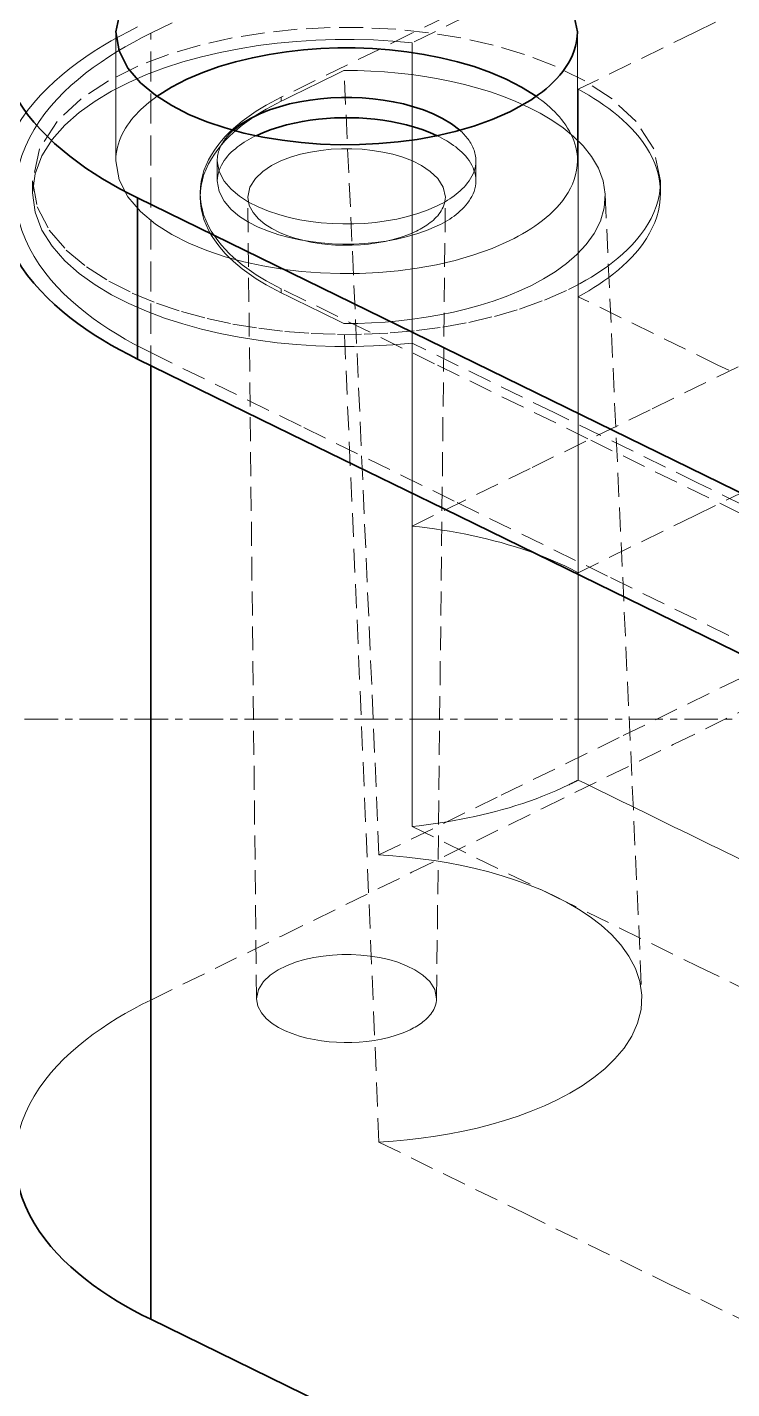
# Model space of a CAD drawing. Header units: millimetres. Extents: x 10 to 410, y 10 to 287.
# Drawn here: x 231.3 to 246.04, y 209 to 237.47 of the extents above; entities that cross this region are included whole.
import ezdxf

# ---------------------------------------------------------------- set-up
doc = ezdxf.new("R2010")
doc.units = ezdxf.units.MM
doc.linetypes.add('CENTER', pattern=[1.15, 0.7, -0.15, 0.15, -0.15])
doc.linetypes.add('DASHED', pattern=[0.75, 0.5, -0.25])
for name, color, linetype, lineweight in [('CENTER', 4, 'CENTER', 13), ('HIDDEN', 8, 'DASHED', 18), ('VISIBLE', 7, 'CONTINUOUS', 35)]:
    doc.layers.add(name, color=color, linetype=linetype, lineweight=lineweight)

msp = doc.modelspace()

# ---------------------------------------------------------------- linework, layer by layer
at = {"layer": 'CENTER'}
msp.add_line((214, 223), (404, 223), dxfattribs=at)
at = {"layer": 'HIDDEN'}
for points in [[(233.887, 237.343), (236.619, 238.679), (239.35, 240.014), (242.082, 241.35), (244.814, 242.685), (247.545, 244.021), (250.277, 245.357), (253.009, 246.692), (255.74, 248.028), (258.472, 249.363), (261.204, 250.699), (263.935, 252.034), (266.667, 253.37), (269.399, 254.706), (272.13, 256.041), (274.862, 257.377), (277.594, 258.712), (280.325, 260.048), (283.057, 261.383), (285.789, 262.719), (288.52, 264.055), (291.252, 265.39), (293.984, 266.726), (296.715, 268.061)], [(299.447, 266.725), (296.715, 265.39), (293.983, 264.054), (291.251, 262.719), (288.52, 261.383), (285.788, 260.048), (283.056, 258.712), (280.325, 257.376), (277.593, 256.041), (274.861, 254.705), (272.13, 253.37), (269.398, 252.034), (266.666, 250.699), (263.935, 249.363), (261.203, 248.027), (258.471, 246.692), (255.74, 245.356), (253.008, 244.021), (250.276, 242.685), (247.545, 241.35), (244.813, 240.014), (242.081, 238.678), (239.35, 237.343), (236.618, 236.007)], [(297.121, 265.388), (294.609, 264.16), (292.098, 262.932), (289.586, 261.704), (287.074, 260.476), (284.563, 259.248), (282.051, 258.02), (279.539, 256.792), (277.028, 255.564), (274.516, 254.336), (272.005, 253.108), (269.493, 251.88), (266.981, 250.652), (264.47, 249.424), (261.958, 248.196), (259.446, 246.968), (256.935, 245.74), (254.423, 244.512), (251.911, 243.284), (249.4, 242.056), (246.888, 240.828), (244.377, 239.6), (241.865, 238.372), (239.353, 237.144)], [(299.109, 263.689), (296.662, 262.493), (294.215, 261.296), (291.768, 260.1), (289.321, 258.903), (286.874, 257.707), (284.427, 256.511), (281.98, 255.314), (279.533, 254.118), (277.086, 252.921), (274.639, 251.725), (272.192, 250.529), (269.745, 249.332), (267.298, 248.136), (264.851, 246.939), (262.404, 245.743), (259.957, 244.547), (257.51, 243.35), (255.063, 242.154), (252.616, 240.957), (250.169, 239.761), (247.722, 238.565), (245.275, 237.368), (242.828, 236.172)], [(239.353, 227.036), (241.865, 228.264), (244.377, 229.492), (246.888, 230.72), (249.4, 231.948), (251.911, 233.176), (254.423, 234.404), (256.935, 235.632), (259.446, 236.86), (261.958, 238.088), (264.47, 239.316), (266.981, 240.544), (269.493, 241.772), (272.005, 243), (274.516, 244.228), (277.028, 245.456), (279.539, 246.684), (282.051, 247.912), (284.563, 249.14), (287.074, 250.368), (289.586, 251.596), (292.098, 252.824), (294.609, 254.052), (297.121, 255.28)], [(299.109, 253.581), (296.662, 252.384), (294.215, 251.188), (291.768, 249.991), (289.321, 248.795), (286.874, 247.599), (284.427, 246.402), (281.98, 245.206), (279.533, 244.009), (277.086, 242.813), (274.639, 241.617), (272.192, 240.42), (269.745, 239.224), (267.298, 238.027), (264.851, 236.831), (262.404, 235.635), (259.957, 234.438), (257.51, 233.242), (255.063, 232.045), (252.616, 230.849), (250.169, 229.653), (247.722, 228.456), (245.275, 227.26), (242.828, 226.063)], [(238.661, 220.159), (241.215, 221.407), (243.769, 222.656), (246.323, 223.905), (248.877, 225.154), (251.431, 226.402), (253.985, 227.651), (256.539, 228.9), (259.093, 230.149), (261.647, 231.397), (264.201, 232.646), (266.755, 233.895), (269.309, 235.143), (271.863, 236.392), (274.417, 237.641), (276.971, 238.89), (279.526, 240.138), (282.08, 241.387), (284.634, 242.636), (287.188, 243.885), (289.742, 245.133), (292.296, 246.382), (294.85, 247.631), (297.404, 248.88)], [(233.887, 217.126), (236.619, 218.462), (239.35, 219.798), (242.082, 221.133), (244.814, 222.469), (247.545, 223.804), (250.277, 225.14), (253.009, 226.475), (255.74, 227.811), (258.472, 229.147), (261.204, 230.482), (263.935, 231.818), (266.667, 233.153), (269.399, 234.489), (272.13, 235.824), (274.862, 237.16), (277.594, 238.495), (280.325, 239.831), (283.057, 241.167), (285.789, 242.502), (288.52, 243.838), (291.252, 245.173), (293.984, 246.509), (296.715, 247.844)], [(233.614, 237.477), (233.428, 237.383), (233.244, 237.286), (233.062, 237.184), (232.883, 237.078), (232.706, 236.967), (232.533, 236.852), (232.363, 236.731), (232.197, 236.606), (232.035, 236.475), (231.878, 236.338), (231.727, 236.195), (231.581, 236.046), (231.443, 235.891), (231.312, 235.729), (231.189, 235.56), (231.077, 235.385), (230.976, 235.203), (230.887, 235.015), (230.811, 234.821), (230.751, 234.622), (230.707, 234.418), (230.68, 234.212), (230.671, 234.004)], [(233.887, 237.343), (233.708, 237.253), (233.531, 237.16), (233.356, 237.062), (233.184, 236.96), (233.014, 236.853), (232.848, 236.742), (232.684, 236.627), (232.525, 236.506), (232.369, 236.38), (232.218, 236.248), (232.072, 236.111), (231.933, 235.968), (231.799, 235.818), (231.673, 235.663), (231.556, 235.501), (231.448, 235.332), (231.35, 235.157), (231.265, 234.976), (231.192, 234.789), (231.135, 234.598), (231.092, 234.402), (231.066, 234.204), (231.058, 234.004)], [(244.55, 234.256), (244.407, 234.924), (244.037, 235.501), (243.537, 235.97), (242.964, 236.35), (242.348, 236.656), (241.706, 236.902), (241.047, 237.097), (240.376, 237.247), (239.698, 237.356), (239.014, 237.428), (238.327, 237.463), (237.64, 237.463), (236.953, 237.428), (236.269, 237.356), (235.59, 237.247), (234.92, 237.097), (234.26, 236.902), (233.619, 236.656), (233.003, 236.35), (232.43, 235.97), (231.93, 235.501), (231.56, 234.924), (231.417, 234.256)], [(239.353, 237.144), (238.951, 237.18), (238.549, 237.203), (238.145, 237.214), (237.742, 237.213), (237.339, 237.199), (236.936, 237.174), (236.534, 237.136), (236.134, 237.085), (235.736, 237.021), (235.34, 236.943), (234.947, 236.851), (234.558, 236.744), (234.174, 236.62), (233.797, 236.478), (233.427, 236.316), (233.068, 236.133), (232.722, 235.925), (232.394, 235.69), (232.092, 235.423), (231.826, 235.12), (231.611, 234.779), (231.468, 234.403), (231.417, 234.004)], [(233.155, 234.678), (233.155, 234.795), (233.155, 234.912), (233.155, 235.029), (233.155, 235.146), (233.155, 235.264), (233.155, 235.381), (233.155, 235.498), (233.155, 235.615), (233.155, 235.732), (233.155, 235.85), (233.155, 235.967), (233.155, 236.084), (233.155, 236.201), (233.155, 236.318), (233.155, 236.436), (233.155, 236.553), (233.155, 236.67), (233.155, 236.787), (233.155, 236.904), (233.155, 237.022), (233.155, 237.139), (233.155, 237.256), (233.155, 237.373)], [(233.887, 217.126), (233.887, 218.005), (233.887, 218.884), (233.887, 219.763), (233.887, 220.642), (233.887, 221.521), (233.887, 222.4), (233.887, 223.279), (233.887, 224.158), (233.887, 225.037), (233.887, 225.916), (233.887, 226.795), (233.887, 227.674), (233.887, 228.553), (233.887, 229.432), (233.887, 230.311), (233.887, 231.19), (233.887, 232.069), (233.887, 232.948), (233.887, 233.827), (233.887, 234.706), (233.887, 235.585), (233.887, 236.464), (233.887, 237.343)], [(242.812, 234.678), (242.812, 234.795), (242.812, 234.912), (242.812, 235.029), (242.812, 235.146), (242.812, 235.264), (242.812, 235.381), (242.812, 235.498), (242.812, 235.615), (242.812, 235.732), (242.812, 235.85), (242.812, 235.967), (242.812, 236.084), (242.812, 236.201), (242.812, 236.318), (242.812, 236.436), (242.812, 236.553), (242.812, 236.67), (242.812, 236.787), (242.812, 236.904), (242.812, 237.022), (242.812, 237.139), (242.812, 237.256), (242.812, 237.373)], [(239.353, 227.036), (239.353, 227.475), (239.353, 227.915), (239.353, 228.354), (239.353, 228.794), (239.353, 229.233), (239.353, 229.673), (239.353, 230.112), (239.353, 230.552), (239.353, 230.991), (239.353, 231.431), (239.353, 231.87), (239.353, 232.31), (239.353, 232.749), (239.353, 233.189), (239.353, 233.628), (239.353, 234.068), (239.353, 234.507), (239.353, 234.947), (239.353, 235.386), (239.353, 235.826), (239.353, 236.265), (239.353, 236.705), (239.353, 237.144)], [(236.618, 235.923), (236.675, 235.951), (236.732, 235.979), (236.789, 236.007), (236.846, 236.035), (236.903, 236.062), (236.96, 236.09), (237.017, 236.118), (237.074, 236.146), (237.131, 236.174), (237.188, 236.202), (237.245, 236.23), (237.302, 236.257), (237.359, 236.285), (237.416, 236.313), (237.473, 236.341), (237.53, 236.369), (237.587, 236.397), (237.644, 236.425), (237.701, 236.452), (237.758, 236.48), (237.815, 236.508), (237.872, 236.536), (237.929, 236.564)], [(238.661, 220.159), (238.63, 220.872), (238.6, 221.585), (238.569, 222.299), (238.539, 223.012), (238.508, 223.725), (238.477, 224.439), (238.446, 225.152), (238.415, 225.865), (238.383, 226.579), (238.352, 227.292), (238.32, 228.005), (238.289, 228.718), (238.257, 229.432), (238.225, 230.145), (238.193, 230.858), (238.16, 231.571), (238.128, 232.285), (238.095, 232.998), (238.062, 233.711), (238.029, 234.424), (237.996, 235.138), (237.962, 235.851), (237.929, 236.564)], [(243.39, 233.979), (243.347, 234.258), (243.249, 234.523), (243.106, 234.767), (242.93, 234.988), (242.729, 235.187), (242.51, 235.366), (242.278, 235.527), (242.034, 235.671), (241.783, 235.801), (241.525, 235.918), (241.262, 236.022), (240.995, 236.116), (240.725, 236.199), (240.452, 236.273), (240.176, 236.337), (239.899, 236.393), (239.62, 236.44), (239.34, 236.48), (239.059, 236.511), (238.777, 236.535), (238.494, 236.552), (238.212, 236.562), (237.929, 236.564)], [(242.828, 226.063), (242.828, 226.503), (242.828, 226.942), (242.828, 227.382), (242.828, 227.821), (242.828, 228.261), (242.828, 228.7), (242.828, 229.14), (242.828, 229.579), (242.828, 230.019), (242.828, 230.458), (242.828, 230.898), (242.828, 231.337), (242.828, 231.777), (242.828, 232.216), (242.828, 232.656), (242.828, 233.095), (242.828, 233.535), (242.828, 233.974), (242.828, 234.414), (242.828, 234.853), (242.828, 235.293), (242.828, 235.732), (242.828, 236.172)], [(244.55, 234.004), (244.545, 234.13), (244.53, 234.255), (244.505, 234.379), (244.471, 234.501), (244.428, 234.62), (244.378, 234.735), (244.319, 234.848), (244.255, 234.956), (244.184, 235.061), (244.108, 235.162), (244.028, 235.259), (243.943, 235.353), (243.854, 235.443), (243.762, 235.529), (243.667, 235.612), (243.569, 235.692), (243.469, 235.769), (243.366, 235.843), (243.262, 235.914), (243.156, 235.982), (243.048, 236.048), (242.938, 236.111), (242.828, 236.172)], [(234.019, 236.025), (233.96, 235.983), (233.902, 235.94), (233.846, 235.895), (233.79, 235.848), (233.736, 235.8), (233.683, 235.751), (233.631, 235.7), (233.581, 235.648), (233.533, 235.594), (233.487, 235.538), (233.443, 235.481), (233.401, 235.422), (233.362, 235.361), (233.325, 235.299), (233.291, 235.235), (233.261, 235.169), (233.234, 235.102), (233.21, 235.034), (233.191, 234.964), (233.175, 234.893), (233.164, 234.822), (233.157, 234.75), (233.155, 234.678)], [(234.921, 234.004), (234.926, 234.124), (234.941, 234.243), (234.967, 234.36), (235.001, 234.475), (235.045, 234.587), (235.096, 234.696), (235.155, 234.801), (235.219, 234.902), (235.29, 234.999), (235.365, 235.092), (235.445, 235.182), (235.529, 235.268), (235.617, 235.35), (235.707, 235.429), (235.801, 235.505), (235.897, 235.577), (235.995, 235.647), (236.095, 235.713), (236.196, 235.777), (236.3, 235.839), (236.405, 235.897), (236.511, 235.953), (236.618, 236.007)], [(234.921, 233.919), (234.926, 234.039), (234.941, 234.158), (234.967, 234.276), (235.001, 234.391), (235.045, 234.503), (235.096, 234.611), (235.155, 234.716), (235.219, 234.818), (235.29, 234.915), (235.365, 235.008), (235.445, 235.098), (235.529, 235.184), (235.617, 235.266), (235.707, 235.345), (235.801, 235.421), (235.897, 235.493), (235.995, 235.563), (236.095, 235.629), (236.196, 235.693), (236.3, 235.754), (236.405, 235.813), (236.511, 235.869), (236.618, 235.923)], [(236.618, 235.923), (236.618, 235.927), (236.618, 235.93), (236.618, 235.934), (236.618, 235.938), (236.618, 235.941), (236.618, 235.945), (236.618, 235.949), (236.618, 235.952), (236.618, 235.956), (236.618, 235.96), (236.618, 235.963), (236.618, 235.967), (236.618, 235.971), (236.618, 235.974), (236.618, 235.978), (236.618, 235.982), (236.618, 235.985), (236.618, 235.989), (236.618, 235.993), (236.618, 235.996), (236.618, 236), (236.618, 236.004), (236.618, 236.007)], [(242.812, 234.678), (242.81, 234.75), (242.803, 234.822), (242.792, 234.893), (242.776, 234.964), (242.757, 235.034), (242.733, 235.102), (242.706, 235.169), (242.676, 235.235), (242.642, 235.299), (242.605, 235.361), (242.566, 235.422), (242.524, 235.481), (242.48, 235.538), (242.434, 235.594), (242.385, 235.648), (242.336, 235.7), (242.284, 235.751), (242.231, 235.8), (242.177, 235.848), (242.121, 235.895), (242.064, 235.94), (242.007, 235.983), (241.948, 236.025)], [(235.615, 235.316), (235.591, 235.294), (235.568, 235.272), (235.545, 235.249), (235.522, 235.225), (235.501, 235.202), (235.48, 235.177), (235.459, 235.152), (235.44, 235.126), (235.421, 235.1), (235.403, 235.073), (235.386, 235.045), (235.37, 235.017), (235.355, 234.989), (235.342, 234.959), (235.329, 234.93), (235.318, 234.899), (235.308, 234.869), (235.299, 234.838), (235.292, 234.806), (235.287, 234.774), (235.283, 234.742), (235.28, 234.71), (235.279, 234.678)], [(236.091, 235.201), (236.04, 235.176), (235.989, 235.149), (235.939, 235.122), (235.89, 235.093), (235.841, 235.063), (235.794, 235.032), (235.747, 235), (235.701, 234.966), (235.657, 234.93), (235.613, 234.893), (235.572, 234.854), (235.531, 234.814), (235.493, 234.772), (235.457, 234.728), (235.423, 234.682), (235.392, 234.634), (235.364, 234.584), (235.339, 234.533), (235.318, 234.48), (235.302, 234.426), (235.289, 234.37), (235.282, 234.313), (235.279, 234.256)], [(240.687, 234.256), (240.685, 234.313), (240.677, 234.37), (240.665, 234.426), (240.648, 234.48), (240.628, 234.533), (240.603, 234.584), (240.575, 234.634), (240.544, 234.682), (240.51, 234.728), (240.474, 234.772), (240.435, 234.814), (240.395, 234.854), (240.353, 234.893), (240.31, 234.93), (240.266, 234.966), (240.22, 235), (240.173, 235.032), (240.125, 235.063), (240.077, 235.093), (240.027, 235.122), (239.978, 235.149), (239.927, 235.176), (239.876, 235.201)], [(240.687, 234.678), (240.687, 234.71), (240.684, 234.742), (240.68, 234.774), (240.675, 234.806), (240.668, 234.838), (240.659, 234.869), (240.649, 234.899), (240.638, 234.93), (240.625, 234.959), (240.611, 234.989), (240.597, 235.017), (240.581, 235.045), (240.564, 235.073), (240.546, 235.1), (240.527, 235.126), (240.507, 235.152), (240.487, 235.177), (240.466, 235.202), (240.444, 235.225), (240.422, 235.249), (240.399, 235.272), (240.376, 235.294), (240.352, 235.316)], [(240.05, 233.914), (240.006, 234.125), (239.891, 234.308), (239.734, 234.456), (239.553, 234.576), (239.36, 234.673), (239.157, 234.751), (238.949, 234.813), (238.738, 234.86), (238.524, 234.895), (238.308, 234.917), (238.092, 234.928), (237.875, 234.928), (237.658, 234.917), (237.443, 234.895), (237.229, 234.86), (237.017, 234.813), (236.81, 234.751), (236.607, 234.673), (236.413, 234.576), (236.233, 234.456), (236.076, 234.308), (235.96, 234.125), (235.917, 233.914)], [(233.155, 234.678), (233.224, 234.28), (233.41, 233.921), (233.673, 233.614), (233.984, 233.354), (234.326, 233.136), (234.687, 232.952), (235.062, 232.798), (235.446, 232.669), (235.837, 232.562), (236.234, 232.477), (236.634, 232.411), (237.036, 232.362), (237.441, 232.331), (237.846, 232.317), (238.251, 232.32), (238.656, 232.339), (239.06, 232.376), (239.462, 232.43), (239.861, 232.502), (240.256, 232.594), (240.645, 232.708), (241.026, 232.844), (241.397, 233.008)], [(235.279, 234.678), (235.318, 234.455), (235.422, 234.254), (235.57, 234.082), (235.744, 233.937), (235.935, 233.814), (236.137, 233.711), (236.347, 233.625), (236.563, 233.553), (236.782, 233.493), (237.004, 233.445), (237.228, 233.408), (237.453, 233.381), (237.679, 233.364), (237.906, 233.356), (238.133, 233.357), (238.36, 233.368), (238.586, 233.389), (238.811, 233.419), (239.035, 233.459), (239.256, 233.511), (239.474, 233.574), (239.687, 233.651), (239.895, 233.743)], [(235.279, 234.256), (235.279, 234.275), (235.279, 234.293), (235.279, 234.311), (235.279, 234.33), (235.279, 234.348), (235.279, 234.366), (235.279, 234.385), (235.279, 234.403), (235.279, 234.421), (235.279, 234.44), (235.279, 234.458), (235.279, 234.476), (235.279, 234.495), (235.279, 234.513), (235.279, 234.531), (235.279, 234.549), (235.279, 234.568), (235.279, 234.586), (235.279, 234.604), (235.279, 234.623), (235.279, 234.641), (235.279, 234.659), (235.279, 234.678)], [(239.895, 233.743), (239.945, 233.768), (239.995, 233.794), (240.044, 233.821), (240.092, 233.85), (240.14, 233.88), (240.186, 233.911), (240.232, 233.943), (240.277, 233.977), (240.32, 234.012), (240.362, 234.049), (240.403, 234.088), (240.442, 234.128), (240.48, 234.17), (240.515, 234.213), (240.548, 234.259), (240.578, 234.306), (240.605, 234.355), (240.629, 234.405), (240.65, 234.458), (240.666, 234.511), (240.678, 234.566), (240.685, 234.622), (240.687, 234.678)], [(240.687, 234.256), (240.687, 234.275), (240.687, 234.293), (240.687, 234.311), (240.687, 234.33), (240.687, 234.348), (240.687, 234.366), (240.687, 234.385), (240.687, 234.403), (240.687, 234.421), (240.687, 234.44), (240.687, 234.458), (240.687, 234.476), (240.687, 234.495), (240.687, 234.513), (240.687, 234.531), (240.687, 234.549), (240.687, 234.568), (240.687, 234.586), (240.687, 234.604), (240.687, 234.623), (240.687, 234.641), (240.687, 234.659), (240.687, 234.678)], [(241.397, 233.008), (241.487, 233.053), (241.575, 233.1), (241.663, 233.149), (241.749, 233.2), (241.834, 233.253), (241.917, 233.308), (241.999, 233.366), (242.078, 233.427), (242.156, 233.49), (242.232, 233.555), (242.305, 233.624), (242.375, 233.696), (242.441, 233.77), (242.504, 233.848), (242.563, 233.929), (242.617, 234.013), (242.666, 234.101), (242.708, 234.191), (242.745, 234.285), (242.774, 234.381), (242.795, 234.478), (242.808, 234.578), (242.812, 234.678)], [(231.417, 234.256), (231.51, 233.716), (231.763, 233.227), (232.121, 232.809), (232.545, 232.457), (233.009, 232.16), (233.5, 231.91), (234.01, 231.7), (234.533, 231.524), (235.065, 231.38), (235.604, 231.263), (236.148, 231.173), (236.695, 231.108), (237.245, 231.066), (237.796, 231.047), (238.348, 231.05), (238.898, 231.077), (239.448, 231.126), (239.994, 231.199), (240.537, 231.298), (241.074, 231.423), (241.603, 231.577), (242.122, 231.763), (242.626, 231.986)], [(231.417, 234.004), (231.417, 234.015), (231.417, 234.026), (231.417, 234.037), (231.417, 234.048), (231.417, 234.059), (231.417, 234.07), (231.417, 234.081), (231.417, 234.092), (231.417, 234.103), (231.417, 234.114), (231.417, 234.125), (231.417, 234.136), (231.417, 234.147), (231.417, 234.158), (231.417, 234.169), (231.417, 234.18), (231.417, 234.191), (231.417, 234.202), (231.417, 234.213), (231.417, 234.223), (231.417, 234.234), (231.417, 234.245), (231.417, 234.256)], [(235.279, 234.256), (235.318, 234.034), (235.422, 233.833), (235.57, 233.661), (235.744, 233.515), (235.935, 233.393), (236.137, 233.29), (236.347, 233.204), (236.563, 233.131), (236.782, 233.072), (237.004, 233.024), (237.228, 232.987), (237.453, 232.96), (237.679, 232.943), (237.906, 232.935), (238.133, 232.936), (238.36, 232.947), (238.586, 232.967), (238.811, 232.998), (239.035, 233.038), (239.256, 233.09), (239.474, 233.153), (239.687, 233.23), (239.895, 233.321)], [(239.895, 233.321), (239.945, 233.347), (239.995, 233.373), (240.044, 233.4), (240.092, 233.429), (240.14, 233.459), (240.186, 233.49), (240.232, 233.522), (240.277, 233.556), (240.32, 233.591), (240.362, 233.628), (240.403, 233.666), (240.442, 233.707), (240.48, 233.748), (240.515, 233.792), (240.548, 233.837), (240.578, 233.885), (240.605, 233.933), (240.629, 233.984), (240.65, 234.036), (240.666, 234.09), (240.678, 234.145), (240.685, 234.2), (240.687, 234.256)], [(242.626, 231.986), (242.748, 232.047), (242.868, 232.11), (242.987, 232.177), (243.104, 232.246), (243.22, 232.319), (243.333, 232.394), (243.444, 232.473), (243.553, 232.555), (243.658, 232.641), (243.761, 232.73), (243.86, 232.824), (243.955, 232.921), (244.046, 233.023), (244.132, 233.128), (244.212, 233.239), (244.285, 233.353), (244.351, 233.472), (244.409, 233.595), (244.459, 233.722), (244.498, 233.852), (244.527, 233.985), (244.544, 234.12), (244.55, 234.256)], [(244.55, 234.004), (244.55, 234.015), (244.55, 234.026), (244.55, 234.037), (244.55, 234.048), (244.55, 234.059), (244.55, 234.07), (244.55, 234.081), (244.55, 234.092), (244.55, 234.103), (244.55, 234.114), (244.55, 234.125), (244.55, 234.136), (244.55, 234.147), (244.55, 234.158), (244.55, 234.169), (244.55, 234.18), (244.55, 234.191), (244.55, 234.202), (244.55, 234.213), (244.55, 234.223), (244.55, 234.234), (244.55, 234.245), (244.55, 234.256)], [(231.058, 234.004), (231.066, 233.804), (231.092, 233.605), (231.134, 233.41), (231.192, 233.218), (231.265, 233.031), (231.35, 232.85), (231.447, 232.676), (231.555, 232.507), (231.673, 232.345), (231.799, 232.189), (231.932, 232.04), (232.072, 231.897), (232.218, 231.76), (232.369, 231.628), (232.524, 231.502), (232.684, 231.381), (232.847, 231.265), (233.013, 231.154), (233.183, 231.048), (233.355, 230.946), (233.53, 230.848), (233.707, 230.755), (233.886, 230.665)], [(231.417, 234.004), (231.468, 233.605), (231.611, 233.228), (231.826, 232.888), (232.092, 232.585), (232.394, 232.318), (232.722, 232.082), (233.067, 231.875), (233.427, 231.691), (233.796, 231.53), (234.174, 231.388), (234.558, 231.264), (234.946, 231.157), (235.339, 231.064), (235.735, 230.987), (236.133, 230.923), (236.534, 230.872), (236.935, 230.834), (237.338, 230.808), (237.741, 230.795), (238.144, 230.793), (238.548, 230.804), (238.95, 230.828), (239.352, 230.863)], [(236.617, 232), (236.51, 232.054), (236.404, 232.11), (236.299, 232.169), (236.196, 232.23), (236.094, 232.294), (235.994, 232.361), (235.896, 232.43), (235.8, 232.503), (235.707, 232.578), (235.617, 232.657), (235.529, 232.74), (235.445, 232.826), (235.365, 232.915), (235.29, 233.009), (235.219, 233.106), (235.154, 233.207), (235.096, 233.312), (235.045, 233.42), (235.001, 233.532), (234.967, 233.647), (234.941, 233.765), (234.926, 233.884), (234.921, 234.004)], [(234.921, 234.004), (234.921, 234), (234.921, 233.996), (234.921, 233.993), (234.921, 233.989), (234.921, 233.985), (234.921, 233.982), (234.921, 233.978), (234.921, 233.974), (234.921, 233.971), (234.921, 233.967), (234.921, 233.963), (234.921, 233.96), (234.921, 233.956), (234.921, 233.952), (234.921, 233.949), (234.921, 233.945), (234.921, 233.941), (234.921, 233.938), (234.921, 233.934), (234.921, 233.93), (234.921, 233.927), (234.921, 233.923), (234.921, 233.919)], [(236.617, 231.916), (236.51, 231.97), (236.404, 232.026), (236.299, 232.085), (236.196, 232.146), (236.094, 232.21), (235.994, 232.276), (235.896, 232.346), (235.8, 232.418), (235.707, 232.494), (235.617, 232.573), (235.529, 232.655), (235.445, 232.741), (235.365, 232.831), (235.29, 232.924), (235.219, 233.021), (235.154, 233.123), (235.096, 233.228), (235.045, 233.336), (235.001, 233.448), (234.967, 233.563), (234.941, 233.68), (234.926, 233.799), (234.921, 233.919)], [(235.917, 233.914), (235.948, 233.745), (236.029, 233.592), (236.142, 233.461), (236.276, 233.351), (236.422, 233.258), (236.577, 233.18), (236.737, 233.114), (236.901, 233.059), (237.068, 233.014), (237.238, 232.977), (237.409, 232.949), (237.581, 232.929), (237.753, 232.915), (237.927, 232.91), (238.1, 232.911), (238.273, 232.919), (238.445, 232.935), (238.617, 232.958), (238.788, 232.989), (238.956, 233.028), (239.123, 233.077), (239.286, 233.135), (239.444, 233.205)], [(236.1, 217.152), (236.092, 217.88), (236.084, 218.609), (236.076, 219.338), (236.068, 220.067), (236.061, 220.796), (236.053, 221.524), (236.045, 222.253), (236.037, 222.982), (236.029, 223.711), (236.021, 224.44), (236.013, 225.168), (236.005, 225.897), (235.997, 226.626), (235.989, 227.355), (235.981, 228.084), (235.973, 228.812), (235.965, 229.541), (235.957, 230.27), (235.949, 230.999), (235.941, 231.728), (235.933, 232.457), (235.925, 233.185), (235.917, 233.914)], [(237.928, 231.275), (238.216, 231.277), (238.504, 231.287), (238.791, 231.305), (239.078, 231.33), (239.365, 231.363), (239.65, 231.404), (239.934, 231.453), (240.216, 231.511), (240.496, 231.578), (240.774, 231.654), (241.049, 231.741), (241.32, 231.838), (241.587, 231.947), (241.848, 232.069), (242.102, 232.205), (242.346, 232.357), (242.58, 232.526), (242.797, 232.715), (242.994, 232.925), (243.163, 233.158), (243.292, 233.415), (243.371, 233.692), (243.39, 233.979)], [(239.444, 233.205), (239.482, 233.224), (239.52, 233.244), (239.557, 233.265), (239.594, 233.287), (239.63, 233.309), (239.665, 233.333), (239.7, 233.357), (239.734, 233.383), (239.767, 233.41), (239.8, 233.438), (239.831, 233.467), (239.86, 233.497), (239.889, 233.529), (239.916, 233.562), (239.941, 233.596), (239.964, 233.632), (239.985, 233.669), (240.004, 233.708), (240.019, 233.747), (240.032, 233.788), (240.041, 233.829), (240.047, 233.872), (240.05, 233.914)], [(239.866, 217.152), (239.874, 217.88), (239.882, 218.609), (239.89, 219.338), (239.898, 220.067), (239.906, 220.796), (239.914, 221.524), (239.922, 222.253), (239.93, 222.982), (239.938, 223.711), (239.946, 224.44), (239.954, 225.168), (239.962, 225.897), (239.97, 226.626), (239.978, 227.355), (239.986, 228.084), (239.994, 228.812), (240.002, 229.541), (240.01, 230.27), (240.018, 230.999), (240.026, 231.728), (240.034, 232.457), (240.042, 233.185), (240.05, 233.914)], [(242.827, 231.835), (242.938, 231.896), (243.047, 231.959), (243.155, 232.025), (243.261, 232.093), (243.366, 232.164), (243.468, 232.238), (243.569, 232.315), (243.667, 232.395), (243.762, 232.478), (243.854, 232.565), (243.942, 232.655), (244.027, 232.748), (244.108, 232.845), (244.184, 232.946), (244.255, 233.051), (244.319, 233.16), (244.377, 233.272), (244.428, 233.388), (244.471, 233.507), (244.505, 233.628), (244.53, 233.752), (244.545, 233.878), (244.55, 234.004)], [(243.39, 233.979), (243.423, 233.25), (243.457, 232.522), (243.49, 231.793), (243.524, 231.065), (243.557, 230.337), (243.59, 229.608), (243.624, 228.88), (243.657, 228.151), (243.691, 227.423), (243.724, 226.694), (243.758, 225.966), (243.791, 225.237), (243.824, 224.509), (243.858, 223.78), (243.891, 223.052), (243.925, 222.323), (243.958, 221.595), (243.991, 220.866), (244.025, 220.138), (244.058, 219.41), (244.092, 218.681), (244.125, 217.953), (244.158, 217.224)], [(310.359, 195.933), (307.153, 197.502), (303.947, 199.07), (300.741, 200.638), (297.535, 202.206), (294.328, 203.774), (291.122, 205.342), (287.916, 206.91), (284.71, 208.478), (281.504, 210.047), (278.298, 211.615), (275.091, 213.183), (271.885, 214.751), (268.679, 216.319), (265.473, 217.887), (262.267, 219.455), (259.06, 221.023), (255.854, 222.592), (252.648, 224.16), (249.442, 225.728), (246.236, 227.296), (243.03, 228.864), (239.823, 230.432), (236.617, 232)], [(236.617, 231.916), (236.617, 231.92), (236.617, 231.923), (236.617, 231.927), (236.617, 231.931), (236.617, 231.934), (236.617, 231.938), (236.617, 231.942), (236.617, 231.945), (236.617, 231.949), (236.617, 231.953), (236.617, 231.956), (236.617, 231.96), (236.617, 231.964), (236.617, 231.967), (236.617, 231.971), (236.617, 231.975), (236.617, 231.978), (236.617, 231.982), (236.617, 231.986), (236.617, 231.989), (236.617, 231.993), (236.617, 231.997), (236.617, 232)], [(236.617, 231.916), (236.674, 231.888), (236.731, 231.86), (236.788, 231.832), (236.845, 231.805), (236.902, 231.777), (236.959, 231.749), (237.016, 231.721), (237.073, 231.693), (237.13, 231.665), (237.187, 231.637), (237.244, 231.61), (237.301, 231.582), (237.358, 231.554), (237.415, 231.526), (237.472, 231.498), (237.529, 231.47), (237.586, 231.442), (237.643, 231.414), (237.7, 231.387), (237.757, 231.359), (237.814, 231.331), (237.871, 231.303), (237.928, 231.275)], [(242.827, 221.727), (242.827, 222.166), (242.827, 222.606), (242.827, 223.045), (242.827, 223.485), (242.827, 223.924), (242.827, 224.364), (242.827, 224.803), (242.827, 225.243), (242.827, 225.682), (242.827, 226.122), (242.827, 226.561), (242.827, 227.001), (242.827, 227.44), (242.827, 227.88), (242.827, 228.319), (242.827, 228.759), (242.827, 229.198), (242.827, 229.638), (242.827, 230.077), (242.827, 230.517), (242.827, 230.956), (242.827, 231.396), (242.827, 231.835)], [(310.023, 198.97), (307.101, 200.399), (304.18, 201.828), (301.258, 203.257), (298.337, 204.686), (295.415, 206.115), (292.493, 207.543), (289.572, 208.972), (286.65, 210.401), (283.729, 211.83), (280.807, 213.259), (277.886, 214.688), (274.964, 216.117), (272.042, 217.546), (269.121, 218.975), (266.199, 220.404), (263.278, 221.833), (260.356, 223.262), (257.435, 224.691), (254.513, 226.12), (251.591, 227.548), (248.67, 228.977), (245.748, 230.406), (242.827, 231.835)], [(238.659, 214.154), (238.629, 214.899), (238.599, 215.643), (238.568, 216.388), (238.537, 217.132), (238.506, 217.876), (238.476, 218.621), (238.445, 219.365), (238.413, 220.11), (238.382, 220.854), (238.351, 221.598), (238.319, 222.343), (238.287, 223.087), (238.255, 223.832), (238.223, 224.576), (238.191, 225.32), (238.159, 226.065), (238.126, 226.809), (238.094, 227.553), (238.061, 228.298), (238.028, 229.042), (237.995, 229.786), (237.961, 230.531), (237.928, 231.275)], [(233.886, 230.665), (237.092, 229.097), (240.298, 227.528), (243.504, 225.96), (246.71, 224.392), (249.916, 222.824), (253.123, 221.256), (256.329, 219.688), (259.535, 218.12), (262.741, 216.552), (265.947, 214.983), (269.153, 213.415), (272.36, 211.847), (275.566, 210.279), (278.772, 208.711), (281.978, 207.143), (285.184, 205.575), (288.391, 204.007), (291.597, 202.438), (294.803, 200.87), (298.009, 199.302), (301.215, 197.734), (304.421, 196.166), (307.628, 194.598)], [(233.886, 230.398), (233.886, 230.409), (233.886, 230.421), (233.886, 230.432), (233.886, 230.444), (233.886, 230.456), (233.886, 230.467), (233.886, 230.479), (233.886, 230.49), (233.886, 230.502), (233.886, 230.514), (233.886, 230.525), (233.886, 230.537), (233.886, 230.549), (233.886, 230.56), (233.886, 230.572), (233.886, 230.583), (233.886, 230.595), (233.886, 230.607), (233.886, 230.618), (233.886, 230.63), (233.886, 230.641), (233.886, 230.653), (233.886, 230.665)], [(308.034, 197.271), (305.048, 198.731), (302.062, 200.192), (299.076, 201.653), (296.089, 203.113), (293.103, 204.574), (290.117, 206.034), (287.131, 207.495), (284.145, 208.955), (281.159, 210.416), (278.172, 211.876), (275.186, 213.337), (272.2, 214.797), (269.214, 216.258), (266.228, 217.718), (263.242, 219.179), (260.255, 220.639), (257.269, 222.1), (254.283, 223.56), (251.297, 225.021), (248.311, 226.481), (245.324, 227.942), (242.338, 229.403), (239.352, 230.863)], [(239.352, 220.755), (239.352, 221.194), (239.352, 221.634), (239.352, 222.073), (239.352, 222.513), (239.352, 222.952), (239.352, 223.392), (239.352, 223.831), (239.352, 224.271), (239.352, 224.71), (239.352, 225.15), (239.352, 225.589), (239.352, 226.029), (239.352, 226.468), (239.352, 226.908), (239.352, 227.347), (239.352, 227.787), (239.352, 228.226), (239.352, 228.666), (239.352, 229.105), (239.352, 229.545), (239.352, 229.984), (239.352, 230.424), (239.352, 230.863)], [(242.828, 226.063), (242.687, 226.136), (242.546, 226.205), (242.402, 226.271), (242.257, 226.333), (242.111, 226.393), (241.964, 226.449), (241.815, 226.503), (241.666, 226.554), (241.516, 226.602), (241.365, 226.648), (241.213, 226.691), (241.061, 226.732), (240.908, 226.771), (240.754, 226.807), (240.6, 226.841), (240.445, 226.872), (240.29, 226.902), (240.135, 226.929), (239.979, 226.955), (239.823, 226.978), (239.667, 226.999), (239.51, 227.019), (239.353, 227.036)], [(239.352, 220.755), (239.499, 220.771), (239.646, 220.789), (239.793, 220.808), (239.939, 220.83), (240.086, 220.853), (240.231, 220.878), (240.377, 220.905), (240.522, 220.934), (240.667, 220.965), (240.811, 220.997), (240.955, 221.032), (241.099, 221.069), (241.242, 221.107), (241.384, 221.148), (241.525, 221.191), (241.666, 221.237), (241.806, 221.284), (241.946, 221.335), (242.084, 221.387), (242.221, 221.442), (242.358, 221.5), (242.493, 221.561), (242.626, 221.624)], [(242.626, 221.624), (242.635, 221.629), (242.644, 221.633), (242.653, 221.637), (242.662, 221.642), (242.67, 221.646), (242.679, 221.651), (242.688, 221.655), (242.696, 221.659), (242.705, 221.664), (242.714, 221.668), (242.723, 221.673), (242.731, 221.677), (242.74, 221.681), (242.749, 221.686), (242.757, 221.69), (242.766, 221.695), (242.775, 221.699), (242.784, 221.704), (242.792, 221.709), (242.801, 221.713), (242.809, 221.718), (242.818, 221.722), (242.827, 221.727)], [(246.382, 219.988), (246.227, 220.064), (246.073, 220.139), (245.918, 220.215), (245.764, 220.291), (245.609, 220.366), (245.454, 220.442), (245.3, 220.517), (245.145, 220.593), (244.991, 220.668), (244.836, 220.744), (244.682, 220.82), (244.527, 220.895), (244.372, 220.971), (244.218, 221.046), (244.063, 221.122), (243.909, 221.198), (243.754, 221.273), (243.6, 221.349), (243.445, 221.424), (243.29, 221.5), (243.136, 221.576), (242.981, 221.651), (242.827, 221.727)], [(239.352, 220.755), (242.338, 219.294), (245.324, 217.834), (248.311, 216.373), (251.297, 214.913), (254.283, 213.452), (257.269, 211.992), (260.255, 210.531), (263.242, 209.07), (266.228, 207.61), (269.214, 206.149), (272.2, 204.689), (275.186, 203.228), (278.172, 201.768), (281.159, 200.307), (284.145, 198.847), (287.131, 197.386), (290.117, 195.926), (293.103, 194.465), (296.089, 193.005), (299.076, 191.544), (302.062, 190.084), (305.048, 188.623), (308.034, 187.163)], [(238.661, 220.159), (238.951, 220.14), (239.241, 220.114), (239.53, 220.081), (239.818, 220.041), (240.105, 219.993), (240.391, 219.938), (240.675, 219.875), (240.957, 219.804), (241.237, 219.724), (241.514, 219.635), (241.787, 219.536), (242.057, 219.427), (242.322, 219.306), (242.581, 219.174), (242.832, 219.027), (243.075, 218.867), (243.305, 218.689), (243.521, 218.494), (243.717, 218.279), (243.888, 218.044), (244.024, 217.787), (244.117, 217.512), (244.158, 217.224)], [(239.866, 217.152), (239.827, 217.344), (239.722, 217.51), (239.579, 217.646), (239.414, 217.755), (239.238, 217.843), (239.053, 217.914), (238.864, 217.97), (238.671, 218.014), (238.476, 218.045), (238.28, 218.066), (238.082, 218.076), (237.885, 218.076), (237.687, 218.066), (237.491, 218.045), (237.296, 218.014), (237.103, 217.97), (236.914, 217.914), (236.729, 217.843), (236.552, 217.755), (236.388, 217.646), (236.245, 217.51), (236.14, 217.344), (236.1, 217.152)], [(233.887, 217.126), (233.708, 217.037), (233.531, 216.943), (233.356, 216.845), (233.184, 216.743), (233.014, 216.637), (232.848, 216.526), (232.684, 216.41), (232.525, 216.289), (232.369, 216.163), (232.218, 216.031), (232.072, 215.894), (231.933, 215.751), (231.799, 215.602), (231.673, 215.446), (231.556, 215.284), (231.448, 215.115), (231.35, 214.94), (231.265, 214.759), (231.192, 214.573), (231.135, 214.381), (231.092, 214.185), (231.066, 213.987), (231.058, 213.787)], [(236.1, 217.152), (236.129, 216.997), (236.202, 216.858), (236.305, 216.738), (236.427, 216.638), (236.56, 216.553), (236.701, 216.482), (236.847, 216.422), (236.997, 216.372), (237.149, 216.331), (237.304, 216.298), (237.46, 216.272), (237.616, 216.253), (237.774, 216.241), (237.932, 216.236), (238.09, 216.237), (238.247, 216.245), (238.405, 216.259), (238.561, 216.28), (238.716, 216.308), (238.87, 216.344), (239.022, 216.388), (239.17, 216.442), (239.315, 216.505)], [(244.158, 217.224), (244.142, 216.928), (244.069, 216.641), (243.947, 216.371), (243.786, 216.121), (243.595, 215.894), (243.381, 215.688), (243.151, 215.502), (242.907, 215.333), (242.653, 215.179), (242.39, 215.04), (242.121, 214.914), (241.847, 214.8), (241.569, 214.697), (241.287, 214.604), (241.002, 214.521), (240.714, 214.447), (240.425, 214.382), (240.133, 214.325), (239.84, 214.276), (239.546, 214.234), (239.251, 214.2), (238.956, 214.174), (238.659, 214.154)], [(239.315, 216.505), (239.35, 216.523), (239.384, 216.541), (239.418, 216.56), (239.451, 216.58), (239.484, 216.6), (239.516, 216.622), (239.548, 216.644), (239.579, 216.667), (239.609, 216.692), (239.639, 216.717), (239.667, 216.744), (239.694, 216.772), (239.72, 216.8), (239.745, 216.831), (239.768, 216.862), (239.789, 216.894), (239.808, 216.928), (239.825, 216.963), (239.839, 216.999), (239.85, 217.036), (239.859, 217.074), (239.864, 217.113), (239.866, 217.152)], [(238.659, 214.154), (241.688, 212.673), (244.717, 211.192), (247.745, 209.71), (250.774, 208.229), (253.802, 206.748), (256.831, 205.267), (259.86, 203.785), (262.888, 202.304), (265.917, 200.823), (268.945, 199.341), (271.974, 197.86), (275.003, 196.379), (278.031, 194.898), (281.06, 193.416), (284.088, 191.935), (287.117, 190.454), (290.146, 188.973), (293.174, 187.491), (296.203, 186.01), (299.231, 184.529), (302.26, 183.047), (305.288, 181.566), (308.317, 180.085)]]:
    msp.add_lwpolyline(points, dxfattribs=at)
at = {"layer": 'VISIBLE'}
for points in [[(242.812, 237.373), (242.706, 237.864), (242.435, 238.288), (242.067, 238.633), (241.645, 238.912), (241.193, 239.137), (240.721, 239.318), (240.236, 239.462), (239.743, 239.572), (239.244, 239.653), (238.741, 239.705), (238.236, 239.731), (237.731, 239.731), (237.226, 239.705), (236.723, 239.653), (236.224, 239.572), (235.731, 239.462), (235.246, 239.318), (234.774, 239.137), (234.321, 238.912), (233.9, 238.633), (233.532, 238.288), (233.26, 237.864), (233.155, 237.373)], [(230.671, 237.373), (230.68, 237.165), (230.707, 236.959), (230.751, 236.755), (230.811, 236.556), (230.887, 236.362), (230.976, 236.174), (231.077, 235.992), (231.189, 235.817), (231.311, 235.648), (231.442, 235.486), (231.581, 235.331), (231.726, 235.182), (231.878, 235.039), (232.035, 234.903), (232.196, 234.771), (232.362, 234.646), (232.532, 234.525), (232.705, 234.41), (232.882, 234.299), (233.061, 234.193), (233.242, 234.092), (233.426, 233.994), (233.612, 233.901)], [(233.155, 237.373), (233.224, 236.976), (233.41, 236.617), (233.673, 236.309), (233.984, 236.05), (234.326, 235.832), (234.687, 235.648), (235.062, 235.493), (235.446, 235.364), (235.837, 235.258), (236.234, 235.172), (236.634, 235.106), (237.036, 235.058), (237.441, 235.027), (237.846, 235.013), (238.251, 235.016), (238.656, 235.035), (239.06, 235.071), (239.462, 235.125), (239.861, 235.198), (240.256, 235.29), (240.645, 235.403), (241.026, 235.54), (241.397, 235.703)], [(241.397, 235.703), (241.487, 235.748), (241.575, 235.795), (241.663, 235.844), (241.749, 235.895), (241.834, 235.948), (241.917, 236.004), (241.999, 236.062), (242.078, 236.122), (242.156, 236.185), (242.232, 236.251), (242.305, 236.32), (242.375, 236.391), (242.441, 236.466), (242.504, 236.544), (242.563, 236.625), (242.617, 236.709), (242.666, 236.796), (242.708, 236.887), (242.745, 236.98), (242.774, 237.076), (242.795, 237.174), (242.808, 237.273), (242.812, 237.373)], [(241.948, 236.025), (241.643, 236.218), (241.322, 236.383), (240.99, 236.525), (240.65, 236.646), (240.304, 236.748), (239.954, 236.833), (239.6, 236.903), (239.243, 236.957), (238.884, 236.997), (238.524, 237.024), (238.164, 237.037), (237.803, 237.037), (237.442, 237.024), (237.082, 236.997), (236.724, 236.957), (236.367, 236.903), (236.013, 236.833), (235.662, 236.748), (235.316, 236.646), (234.976, 236.525), (234.644, 236.383), (234.324, 236.218), (234.019, 236.025)], [(240.352, 235.316), (240.179, 235.449), (239.992, 235.563), (239.796, 235.659), (239.593, 235.74), (239.386, 235.808), (239.175, 235.865), (238.961, 235.91), (238.746, 235.946), (238.529, 235.973), (238.311, 235.99), (238.093, 235.999), (237.874, 235.999), (237.656, 235.99), (237.438, 235.973), (237.221, 235.946), (237.006, 235.91), (236.792, 235.865), (236.581, 235.808), (236.373, 235.74), (236.171, 235.659), (235.974, 235.563), (235.788, 235.449), (235.615, 235.316)], [(239.876, 235.201), (239.721, 235.269), (239.563, 235.33), (239.402, 235.382), (239.239, 235.427), (239.075, 235.466), (238.909, 235.499), (238.742, 235.526), (238.574, 235.547), (238.406, 235.562), (238.237, 235.573), (238.068, 235.578), (237.899, 235.578), (237.73, 235.573), (237.561, 235.562), (237.393, 235.547), (237.225, 235.526), (237.058, 235.499), (236.892, 235.466), (236.727, 235.427), (236.564, 235.382), (236.404, 235.33), (236.246, 235.269), (236.091, 235.201)], [(230.671, 234.004), (230.68, 233.796), (230.707, 233.589), (230.751, 233.386), (230.811, 233.187), (230.887, 232.993), (230.976, 232.804), (231.077, 232.623), (231.189, 232.447), (231.311, 232.279), (231.442, 232.117), (231.581, 231.962), (231.726, 231.813), (231.878, 231.67), (232.035, 231.533), (232.196, 231.402), (232.362, 231.276), (232.532, 231.156), (232.705, 231.04), (232.882, 230.93), (233.061, 230.824), (233.242, 230.722), (233.426, 230.625), (233.612, 230.531)], [(233.612, 233.901), (236.819, 232.332), (240.025, 230.764), (243.231, 229.196), (246.437, 227.628), (249.643, 226.06), (252.849, 224.492), (256.056, 222.924), (259.262, 221.356), (262.468, 219.787), (265.674, 218.219), (268.88, 216.651), (272.087, 215.083), (275.293, 213.515), (278.499, 211.947), (281.705, 210.379), (284.911, 208.811), (288.117, 207.243), (291.324, 205.674), (294.53, 204.106), (297.736, 202.538), (300.942, 200.97), (304.148, 199.402), (307.354, 197.834)], [(233.612, 230.531), (233.612, 230.678), (233.612, 230.824), (233.612, 230.971), (233.612, 231.117), (233.612, 231.264), (233.612, 231.41), (233.612, 231.557), (233.612, 231.703), (233.612, 231.85), (233.612, 231.996), (233.612, 232.143), (233.612, 232.289), (233.612, 232.436), (233.612, 232.582), (233.612, 232.729), (233.612, 232.875), (233.612, 233.022), (233.612, 233.168), (233.612, 233.315), (233.612, 233.461), (233.612, 233.608), (233.612, 233.754), (233.612, 233.901)], [(233.612, 230.531), (236.819, 228.963), (240.025, 227.395), (243.231, 225.827), (246.437, 224.259), (249.643, 222.691), (252.849, 221.122), (256.056, 219.554), (259.262, 217.986), (262.468, 216.418), (265.674, 214.85), (268.88, 213.282), (272.087, 211.714), (275.293, 210.146), (278.499, 208.577), (281.705, 207.009), (284.911, 205.441), (288.117, 203.873), (291.324, 202.305), (294.53, 200.737), (297.736, 199.169), (300.942, 197.601), (304.148, 196.032), (307.354, 194.464)], [(233.886, 210.448), (233.886, 211.315), (233.886, 212.183), (233.886, 213.05), (233.886, 213.917), (233.886, 214.785), (233.886, 215.652), (233.886, 216.52), (233.886, 217.387), (233.886, 218.254), (233.886, 219.122), (233.886, 219.989), (233.886, 220.856), (233.886, 221.724), (233.886, 222.591), (233.886, 223.459), (233.886, 224.326), (233.886, 225.193), (233.886, 226.061), (233.886, 226.928), (233.886, 227.795), (233.886, 228.663), (233.886, 229.53), (233.886, 230.398)], [(231.058, 213.787), (231.066, 213.587), (231.092, 213.388), (231.134, 213.193), (231.192, 213.001), (231.265, 212.815), (231.35, 212.634), (231.447, 212.459), (231.555, 212.29), (231.673, 212.128), (231.799, 211.973), (231.932, 211.823), (232.072, 211.68), (232.218, 211.543), (232.369, 211.411), (232.524, 211.285), (232.684, 211.164), (232.847, 211.049), (233.013, 210.938), (233.183, 210.831), (233.355, 210.729), (233.53, 210.632), (233.707, 210.538), (233.886, 210.448)], [(233.886, 210.448), (237.092, 208.88), (240.298, 207.312), (243.504, 205.744), (246.71, 204.175), (249.916, 202.607), (253.123, 201.039), (256.329, 199.471), (259.535, 197.903), (262.741, 196.335), (265.947, 194.767), (269.153, 193.199), (272.36, 191.63), (275.566, 190.062), (278.772, 188.494), (281.978, 186.926), (285.184, 185.358), (288.391, 183.79), (291.597, 182.222), (294.803, 180.654), (298.009, 179.085), (301.215, 177.517), (304.421, 175.949), (307.628, 174.381)]]:
    msp.add_lwpolyline(points, dxfattribs=at)

doc.saveas('drawing.dxf')
